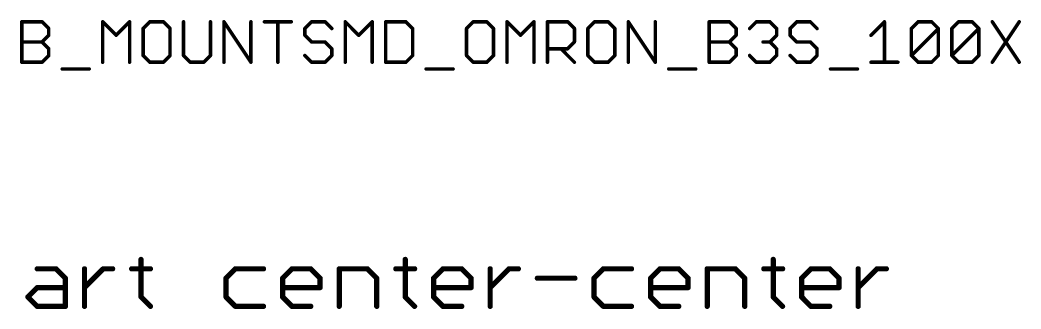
# Model space of a CAD drawing. Extents: x -44.6 to 54.5, y -6.9 to 26.3.
# Drawn here: x 25.54 to 54.48, y -6.35 to 2 of the extents above; entities that cross this region are included whole.
import ezdxf

# ---------------------------------------------------------------- set-up
doc = ezdxf.new("R2010")
doc.units = 0
doc.layers.add('27', color=253, linetype='CONTINUOUS')
doc.layers.add('51', color=253, linetype='CONTINUOUS')

msp = doc.modelspace()

# ---------------------------------------------------------------- linework, layer by layer
at = {"layer": '27', "const_width": 0.1016}
for points in [[(25.5889, 0.7828), (25.5889, 1.9522)], [(25.5889, 1.9522), (26.1736, 1.9522)], [(26.1736, 1.9522), (26.3685, 1.7573)], [(26.3685, 1.7573), (26.3685, 1.5624)], [(27.9277, 0.7828), (27.9277, 1.9522)], [(27.9277, 1.9522), (28.3175, 1.5624)], [(28.3175, 1.5624), (28.7073, 1.9522)], [(28.7073, 1.9522), (28.7073, 0.7828)], [(29.292, 1.9522), (29.0971, 1.7573)], [(29.0971, 1.7573), (29.0971, 0.9777)], [(29.6818, 1.9522), (29.292, 1.9522)], [(29.8767, 1.7573), (29.6818, 1.9522)], [(29.8767, 0.9777), (29.8767, 1.7573)], [(30.2665, 1.9522), (30.2665, 0.9777)], [(31.0461, 0.9777), (31.0461, 1.9522)], [(31.4359, 0.7828), (31.4359, 1.9522)], [(31.4359, 1.9522), (32.2155, 0.7828)], [(32.2155, 0.7828), (32.2155, 1.9522)], [(32.6053, 1.9522), (33.3849, 1.9522)], [(32.9951, 0.7828), (32.9951, 1.9522)], [(33.9696, 1.9522), (33.7747, 1.7573)], [(33.7747, 1.7573), (33.7747, 1.5624)], [(34.3594, 1.9522), (33.9696, 1.9522)], [(34.5543, 1.7573), (34.3594, 1.9522)], [(34.9441, 0.7828), (34.9441, 1.9522)], [(34.9441, 1.9522), (35.3339, 1.5624)], [(35.3339, 1.5624), (35.7237, 1.9522)], [(35.7237, 1.9522), (35.7237, 0.7828)], [(36.1135, 1.9522), (36.1135, 0.7828)], [(36.6982, 1.9522), (36.1135, 1.9522)], [(36.8931, 1.7573), (36.6982, 1.9522)], [(36.8931, 0.9777), (36.8931, 1.7573)], [(38.6472, 1.9522), (38.4523, 1.7573)], [(38.4523, 1.7573), (38.4523, 0.9777)], [(39.037, 1.9522), (38.6472, 1.9522)], [(39.2319, 1.7573), (39.037, 1.9522)], [(39.2319, 0.9777), (39.2319, 1.7573)], [(39.6217, 0.7828), (39.6217, 1.9522)], [(39.6217, 1.9522), (40.0115, 1.5624)], [(40.0115, 1.5624), (40.4013, 1.9522)], [(40.4013, 1.9522), (40.4013, 0.7828)], [(40.7911, 0.7828), (40.7911, 1.9522)], [(40.7911, 1.9522), (41.3758, 1.9522)], [(41.3758, 1.9522), (41.5707, 1.7573)], [(41.5707, 1.7573), (41.5707, 1.3675)], [(42.1554, 1.9522), (41.9605, 1.7573)], [(41.9605, 1.7573), (41.9605, 0.9777)], [(42.5452, 1.9522), (42.1554, 1.9522)], [(42.7401, 1.7573), (42.5452, 1.9522)], [(42.7401, 0.9777), (42.7401, 1.7573)], [(43.1299, 0.7828), (43.1299, 1.9522)], [(43.1299, 1.9522), (43.9095, 0.7828)], [(43.9095, 0.7828), (43.9095, 1.9522)], [(45.4687, 0.7828), (45.4687, 1.9522)], [(45.4687, 1.9522), (46.0534, 1.9522)], [(46.0534, 1.9522), (46.2483, 1.7573)], [(46.2483, 1.7573), (46.2483, 1.5624)], [(46.6381, 1.7573), (46.833, 1.9522)], [(46.833, 1.9522), (47.2228, 1.9522)], [(47.2228, 1.9522), (47.4177, 1.7573)], [(47.4177, 1.7573), (47.4177, 1.5624)], [(48.0024, 1.9522), (47.8075, 1.7573)], [(47.8075, 1.7573), (47.8075, 1.5624)], [(48.3922, 1.9522), (48.0024, 1.9522)], [(48.5871, 1.7573), (48.3922, 1.9522)], [(50.1463, 1.5624), (50.5361, 1.9522)], [(50.5361, 1.9522), (50.5361, 0.7828)], [(51.3157, 1.7573), (51.5106, 1.9522)], [(51.3157, 0.9777), (51.3157, 1.7573)], [(51.3157, 0.9777), (52.0953, 1.7573)], [(51.5106, 1.9522), (51.9004, 1.9522)], [(51.9004, 1.9522), (52.0953, 1.7573)], [(52.0953, 1.7573), (52.0953, 0.9777)], [(52.4851, 1.7573), (52.68, 1.9522)], [(52.4851, 0.9777), (52.4851, 1.7573)], [(52.4851, 0.9777), (53.2647, 1.7573)], [(52.68, 1.9522), (53.0698, 1.9522)], [(53.0698, 1.9522), (53.2647, 1.7573)], [(53.2647, 1.7573), (53.2647, 0.9777)], [(53.6545, 1.9522), (54.4341, 0.7828)], [(54.4341, 1.9522), (53.6545, 0.7828)], [(26.3685, 1.5624), (26.1736, 1.3675)], [(33.7747, 1.5624), (33.9696, 1.3675)], [(46.2483, 1.5624), (46.0534, 1.3675)], [(47.4177, 1.5624), (47.2228, 1.3675)], [(47.8075, 1.5624), (48.0024, 1.3675)], [(25.5889, 1.3675), (26.1736, 1.3675)], [(26.1736, 1.3675), (26.3685, 1.1726)], [(26.3685, 1.1726), (26.3685, 0.9777)], [(33.9696, 1.3675), (34.3594, 1.3675)], [(34.3594, 1.3675), (34.5543, 1.1726)], [(34.5543, 1.1726), (34.5543, 0.9777)], [(41.3758, 1.1726), (40.7911, 1.1726)], [(41.1809, 1.1726), (41.5707, 0.7828)], [(41.5707, 1.3675), (41.3758, 1.1726)], [(45.4687, 1.3675), (46.0534, 1.3675)], [(46.0534, 1.3675), (46.2483, 1.1726)], [(46.2483, 1.1726), (46.2483, 0.9777)], [(47.2228, 1.3675), (47.0279, 1.3675)], [(47.2228, 1.3675), (47.4177, 1.1726)], [(47.4177, 1.1726), (47.4177, 0.9777)], [(48.0024, 1.3675), (48.3922, 1.3675)], [(48.3922, 1.3675), (48.5871, 1.1726)], [(48.5871, 1.1726), (48.5871, 0.9777)], [(26.3685, 0.9777), (26.1736, 0.7828)], [(29.0971, 0.9777), (29.292, 0.7828)], [(29.6818, 0.7828), (29.8767, 0.9777)], [(30.2665, 0.9777), (30.4614, 0.7828)], [(30.8512, 0.7828), (31.0461, 0.9777)], [(33.9696, 0.7828), (33.7747, 0.9777)], [(34.5543, 0.9777), (34.3594, 0.7828)], [(36.6982, 0.7828), (36.8931, 0.9777)], [(38.4523, 0.9777), (38.6472, 0.7828)], [(39.037, 0.7828), (39.2319, 0.9777)], [(41.9605, 0.9777), (42.1554, 0.7828)], [(42.5452, 0.7828), (42.7401, 0.9777)], [(46.2483, 0.9777), (46.0534, 0.7828)], [(46.833, 0.7828), (46.6381, 0.9777)], [(47.4177, 0.9777), (47.2228, 0.7828)], [(48.0024, 0.7828), (47.8075, 0.9777)], [(48.5871, 0.9777), (48.3922, 0.7828)], [(51.5106, 0.7828), (51.3157, 0.9777)], [(52.0953, 0.9777), (51.9004, 0.7828)], [(52.68, 0.7828), (52.4851, 0.9777)], [(53.2647, 0.9777), (53.0698, 0.7828)], [(26.1736, 0.7828), (25.5889, 0.7828)], [(26.7583, 0.5879), (27.5379, 0.5879)], [(29.292, 0.7828), (29.6818, 0.7828)], [(30.4614, 0.7828), (30.8512, 0.7828)], [(34.3594, 0.7828), (33.9696, 0.7828)], [(36.1135, 0.7828), (36.6982, 0.7828)], [(37.2829, 0.5879), (38.0625, 0.5879)], [(38.6472, 0.7828), (39.037, 0.7828)], [(42.1554, 0.7828), (42.5452, 0.7828)], [(44.2993, 0.5879), (45.0789, 0.5879)], [(46.0534, 0.7828), (45.4687, 0.7828)], [(47.2228, 0.7828), (46.833, 0.7828)], [(48.3922, 0.7828), (48.0024, 0.7828)], [(48.9769, 0.5879), (49.7565, 0.5879)], [(50.1463, 0.7828), (50.9259, 0.7828)], [(51.9004, 0.7828), (51.5106, 0.7828)], [(53.0698, 0.7828), (52.68, 0.7828)]]:
    msp.add_lwpolyline(points, dxfattribs=at)
at = {"layer": '27', "const_width": 0.0508}
for points in [[(25.6143, 1.9522, 1), (25.5635, 1.9522)], [(25.5889, 1.9776, 1), (25.5889, 1.9268)], [(26.1916, 1.9702, 1), (26.1557, 1.9342)], [(26.1736, 1.9268, 1), (26.1736, 1.9776)], [(26.3939, 1.7573, 1), (26.3431, 1.7573)], [(26.3506, 1.7393, 1), (26.3865, 1.7753)], [(27.9531, 1.9522, 1), (27.9023, 1.9522)], [(27.9457, 1.9702, 1), (27.9098, 1.9342)], [(28.7327, 1.9522, 1), (28.6819, 1.9522)], [(28.7253, 1.9342, 1), (28.6894, 1.9702)], [(29.1225, 1.7573, 1), (29.0717, 1.7573)], [(29.0792, 1.7753, 1), (29.1151, 1.7393)], [(29.292, 1.9776, 1), (29.292, 1.9268)], [(29.31, 1.9342, 1), (29.2741, 1.9702)], [(29.6998, 1.9702, 1), (29.6639, 1.9342)], [(29.6818, 1.9268, 1), (29.6818, 1.9776)], [(29.9021, 1.7573, 1), (29.8513, 1.7573)], [(29.8588, 1.7393, 1), (29.8947, 1.7753)], [(30.2919, 1.9522, 1), (30.2411, 1.9522)], [(31.0715, 1.9522, 1), (31.0207, 1.9522)], [(31.4613, 1.9522, 1), (31.4105, 1.9522)], [(31.4571, 1.9663, 1), (31.4148, 1.9381)], [(32.2409, 1.9522, 1), (32.1901, 1.9522)], [(32.6053, 1.9776, 1), (32.6053, 1.9268)], [(33.0205, 1.9522, 1), (32.9697, 1.9522)], [(33.3849, 1.9268, 1), (33.3849, 1.9776)], [(33.8001, 1.7573, 1), (33.7493, 1.7573)], [(33.7568, 1.7753, 1), (33.7927, 1.7393)], [(33.9696, 1.9776, 1), (33.9696, 1.9268)], [(33.9876, 1.9342, 1), (33.9517, 1.9702)], [(34.3774, 1.9702, 1), (34.3415, 1.9342)], [(34.3594, 1.9268, 1), (34.3594, 1.9776)], [(34.5364, 1.7393, 1), (34.5723, 1.7753)], [(34.9695, 1.9522, 1), (34.9187, 1.9522)], [(34.9621, 1.9702, 1), (34.9262, 1.9342)], [(35.7491, 1.9522, 1), (35.6983, 1.9522)], [(35.7417, 1.9342, 1), (35.7057, 1.9702)], [(36.1389, 1.9522, 1), (36.0881, 1.9522)], [(36.1135, 1.9776, 1), (36.1135, 1.9268)], [(36.7162, 1.9702, 1), (36.6802, 1.9342)], [(36.6982, 1.9268, 1), (36.6982, 1.9776)], [(36.9185, 1.7573, 1), (36.8677, 1.7573)], [(36.8751, 1.7393, 1), (36.9111, 1.7753)], [(38.4343, 1.7753, 1), (38.4703, 1.7393)], [(38.4777, 1.7573, 1), (38.4269, 1.7573)], [(38.6472, 1.9776, 1), (38.6472, 1.9268)], [(38.6652, 1.9342, 1), (38.6292, 1.9702)], [(39.055, 1.9702, 1), (39.019, 1.9342)], [(39.037, 1.9268, 1), (39.037, 1.9776)], [(39.2573, 1.7573, 1), (39.2065, 1.7573)], [(39.2139, 1.7393, 1), (39.2499, 1.7753)], [(39.6397, 1.9702, 1), (39.6037, 1.9342)], [(39.6471, 1.9522, 1), (39.5963, 1.9522)], [(40.4267, 1.9522, 1), (40.3759, 1.9522)], [(40.4193, 1.9342, 1), (40.3833, 1.9702)], [(40.8165, 1.9522, 1), (40.7657, 1.9522)], [(40.7911, 1.9776, 1), (40.7911, 1.9268)], [(41.3938, 1.9702, 1), (41.3578, 1.9342)], [(41.3758, 1.9268, 1), (41.3758, 1.9776)], [(41.5961, 1.7573, 1), (41.5453, 1.7573)], [(41.5527, 1.7393, 1), (41.5887, 1.7753)], [(41.9425, 1.7753, 1), (41.9785, 1.7393)], [(41.9859, 1.7573, 1), (41.9351, 1.7573)], [(42.1554, 1.9776, 1), (42.1554, 1.9268)], [(42.1734, 1.9342, 1), (42.1374, 1.9702)], [(42.5632, 1.9702, 1), (42.5272, 1.9342)], [(42.5452, 1.9268, 1), (42.5452, 1.9776)], [(42.7655, 1.7573, 1), (42.7147, 1.7573)], [(42.7221, 1.7393, 1), (42.7581, 1.7753)], [(43.1553, 1.9522, 1), (43.1045, 1.9522)], [(43.151, 1.9663, 1), (43.1088, 1.9381)], [(43.9349, 1.9522, 1), (43.8841, 1.9522)], [(45.4941, 1.9522, 1), (45.4433, 1.9522)], [(45.4687, 1.9776, 1), (45.4687, 1.9268)], [(46.0713, 1.9702, 1), (46.0354, 1.9342)], [(46.0534, 1.9268, 1), (46.0534, 1.9776)], [(46.2737, 1.7573, 1), (46.2229, 1.7573)], [(46.2303, 1.7393, 1), (46.2662, 1.7753)], [(46.6201, 1.7753, 1), (46.656, 1.7393)], [(46.833, 1.9776, 1), (46.833, 1.9268)], [(46.8509, 1.9342, 1), (46.815, 1.9702)], [(47.2407, 1.9702, 1), (47.2048, 1.9342)], [(47.2228, 1.9268, 1), (47.2228, 1.9776)], [(47.4431, 1.7573, 1), (47.3923, 1.7573)], [(47.3997, 1.7393, 1), (47.4356, 1.7753)], [(47.7895, 1.7753, 1), (47.8254, 1.7393)], [(47.8329, 1.7573, 1), (47.7821, 1.7573)], [(48.0024, 1.9776, 1), (48.0024, 1.9268)], [(48.0203, 1.9342, 1), (47.9844, 1.9702)], [(48.4101, 1.9702, 1), (48.3742, 1.9342)], [(48.3922, 1.9268, 1), (48.3922, 1.9776)], [(48.5691, 1.7393, 1), (48.605, 1.7753)], [(50.5615, 1.9522, 1), (50.5107, 1.9522)], [(50.554, 1.9342, 1), (50.5181, 1.9702)], [(51.2977, 1.7753, 1), (51.3336, 1.7393)], [(51.3411, 1.7573, 1), (51.2903, 1.7573)], [(51.5106, 1.9776, 1), (51.5106, 1.9268)], [(51.5285, 1.9342, 1), (51.4926, 1.9702)], [(51.9183, 1.9702, 1), (51.8824, 1.9342)], [(51.9004, 1.9268, 1), (51.9004, 1.9776)], [(52.1207, 1.7573, 1), (52.0699, 1.7573)], [(52.1132, 1.7393, 1), (52.0773, 1.7753)], [(52.0773, 1.7393, 1), (52.1132, 1.7753)], [(52.4671, 1.7753, 1), (52.503, 1.7393)], [(52.5105, 1.7573, 1), (52.4597, 1.7573)], [(52.68, 1.9776, 1), (52.68, 1.9268)], [(52.6979, 1.9342, 1), (52.662, 1.9702)], [(53.0877, 1.9702, 1), (53.0518, 1.9342)], [(53.0698, 1.9268, 1), (53.0698, 1.9776)], [(53.2901, 1.7573, 1), (53.2393, 1.7573)], [(53.2826, 1.7393, 1), (53.2467, 1.7753)], [(53.2467, 1.7393, 1), (53.2826, 1.7753)], [(53.6756, 1.9663, 1), (53.6333, 1.9381)], [(54.4552, 1.9381, 1), (54.4129, 1.9663)], [(26.3431, 1.5624, 1), (26.3939, 1.5624)], [(26.3865, 1.5444, 1), (26.3506, 1.5804)], [(28.2996, 1.5804, 1), (28.3355, 1.5444)], [(28.2996, 1.5444, 1), (28.3355, 1.5804)], [(33.7927, 1.5804, 1), (33.7568, 1.5444)], [(33.7493, 1.5624, 1), (33.8001, 1.5624)], [(35.3159, 1.5804, 1), (35.3519, 1.5444)], [(35.3159, 1.5444, 1), (35.3519, 1.5804)], [(39.9935, 1.5804, 1), (40.0295, 1.5444)], [(39.9935, 1.5444, 1), (40.0295, 1.5804)], [(46.2229, 1.5624, 1), (46.2737, 1.5624)], [(46.2662, 1.5444, 1), (46.2303, 1.5804)], [(47.3923, 1.5624, 1), (47.4431, 1.5624)], [(47.4356, 1.5444, 1), (47.3997, 1.5804)], [(47.8254, 1.5804, 1), (47.7895, 1.5444)], [(47.7821, 1.5624, 1), (47.8329, 1.5624)], [(50.1283, 1.5804, 1), (50.1642, 1.5444)], [(25.5889, 1.3929, 1), (25.5889, 1.3421)], [(26.1916, 1.3855, 1), (26.1557, 1.3495)], [(26.1557, 1.3855, 1), (26.1916, 1.3495)], [(26.1736, 1.3421, 1), (26.1736, 1.3929)], [(26.3939, 1.1726, 1), (26.3431, 1.1726)], [(26.3506, 1.1546, 1), (26.3865, 1.1906)], [(33.9696, 1.3929, 1), (33.9696, 1.3421)], [(33.9517, 1.3495, 1), (33.9876, 1.3855)], [(34.3774, 1.3855, 1), (34.3415, 1.3495)], [(34.3594, 1.3421, 1), (34.3594, 1.3929)], [(34.5797, 1.1726, 1), (34.5289, 1.1726)], [(34.5364, 1.1546, 1), (34.5723, 1.1906)], [(40.7911, 1.198, 1), (40.7911, 1.1472)], [(41.1989, 1.1906, 1), (41.1629, 1.1546)], [(41.3578, 1.1906, 1), (41.3938, 1.1546)], [(41.3758, 1.1472, 1), (41.3758, 1.198)], [(41.5453, 1.3675, 1), (41.5961, 1.3675)], [(41.5887, 1.3495, 1), (41.5527, 1.3855)], [(45.4687, 1.3929, 1), (45.4687, 1.3421)], [(46.0713, 1.3855, 1), (46.0354, 1.3495)], [(46.0354, 1.3855, 1), (46.0713, 1.3495)], [(46.0534, 1.3421, 1), (46.0534, 1.3929)], [(46.2737, 1.1726, 1), (46.2229, 1.1726)], [(46.2303, 1.1546, 1), (46.2662, 1.1906)], [(47.0279, 1.3929, 1), (47.0279, 1.3421)], [(47.2407, 1.3855, 1), (47.2048, 1.3495)], [(47.2048, 1.3855, 1), (47.2407, 1.3495)], [(47.2228, 1.3421, 1), (47.2228, 1.3929)], [(47.4431, 1.1726, 1), (47.3923, 1.1726)], [(47.3997, 1.1546, 1), (47.4356, 1.1906)], [(48.0024, 1.3929, 1), (48.0024, 1.3421)], [(47.9844, 1.3495, 1), (48.0203, 1.3855)], [(48.4101, 1.3855, 1), (48.3742, 1.3495)], [(48.3922, 1.3421, 1), (48.3922, 1.3929)], [(48.6125, 1.1726, 1), (48.5617, 1.1726)], [(48.5691, 1.1546, 1), (48.605, 1.1906)], [(26.3431, 0.9777, 1), (26.3939, 0.9777)], [(26.3865, 0.9597, 1), (26.3506, 0.9957)], [(29.1151, 0.9957, 1), (29.0792, 0.9597)], [(29.0717, 0.9777, 1), (29.1225, 0.9777)], [(29.8513, 0.9777, 1), (29.9021, 0.9777)], [(29.8947, 0.9597, 1), (29.8588, 0.9957)], [(30.2845, 0.9957, 1), (30.2486, 0.9597)], [(30.2411, 0.9777, 1), (30.2919, 0.9777)], [(31.0207, 0.9777, 1), (31.0715, 0.9777)], [(31.0641, 0.9597, 1), (31.0282, 0.9957)], [(33.7927, 0.9957, 1), (33.7568, 0.9597)], [(34.5289, 0.9777, 1), (34.5797, 0.9777)], [(34.5723, 0.9597, 1), (34.5364, 0.9957)], [(36.8677, 0.9777, 1), (36.9185, 0.9777)], [(36.9111, 0.9597, 1), (36.8751, 0.9957)], [(38.4703, 0.9957, 1), (38.4343, 0.9597)], [(38.4269, 0.9777, 1), (38.4777, 0.9777)], [(39.2065, 0.9777, 1), (39.2573, 0.9777)], [(39.2499, 0.9597, 1), (39.2139, 0.9957)], [(41.9785, 0.9957, 1), (41.9425, 0.9597)], [(41.9351, 0.9777, 1), (41.9859, 0.9777)], [(42.7147, 0.9777, 1), (42.7655, 0.9777)], [(42.7581, 0.9597, 1), (42.7221, 0.9957)], [(46.2229, 0.9777, 1), (46.2737, 0.9777)], [(46.2662, 0.9597, 1), (46.2303, 0.9957)], [(46.656, 0.9957, 1), (46.6201, 0.9597)], [(47.3923, 0.9777, 1), (47.4431, 0.9777)], [(47.4356, 0.9597, 1), (47.3997, 0.9957)], [(47.8254, 0.9957, 1), (47.7895, 0.9597)], [(48.5617, 0.9777, 1), (48.6125, 0.9777)], [(48.605, 0.9597, 1), (48.5691, 0.9957)], [(51.3336, 0.9957, 1), (51.2977, 0.9597)], [(51.2977, 0.9957, 1), (51.3336, 0.9597)], [(51.2903, 0.9777, 1), (51.3411, 0.9777)], [(52.0699, 0.9777, 1), (52.1207, 0.9777)], [(52.1132, 0.9597, 1), (52.0773, 0.9957)], [(52.503, 0.9957, 1), (52.4671, 0.9597)], [(52.4671, 0.9957, 1), (52.503, 0.9597)], [(52.4597, 0.9777, 1), (52.5105, 0.9777)], [(53.2393, 0.9777, 1), (53.2901, 0.9777)], [(53.2826, 0.9597, 1), (53.2467, 0.9957)], [(25.5889, 0.8082, 1), (25.5889, 0.7574)], [(25.5635, 0.7828, 1), (25.6143, 0.7828)], [(26.1557, 0.8008, 1), (26.1916, 0.7648)], [(26.1736, 0.7574, 1), (26.1736, 0.8082)], [(26.7583, 0.6133, 1), (26.7583, 0.5625)], [(27.5379, 0.5625, 1), (27.5379, 0.6133)], [(27.9023, 0.7828, 1), (27.9531, 0.7828)], [(28.6819, 0.7828, 1), (28.7327, 0.7828)], [(29.292, 0.8082, 1), (29.292, 0.7574)], [(29.2741, 0.7648, 1), (29.31, 0.8008)], [(29.6639, 0.8008, 1), (29.6998, 0.7648)], [(29.6818, 0.7574, 1), (29.6818, 0.8082)], [(30.4614, 0.8082, 1), (30.4614, 0.7574)], [(30.4435, 0.7648, 1), (30.4794, 0.8008)], [(30.8333, 0.8008, 1), (30.8692, 0.7648)], [(30.8512, 0.7574, 1), (30.8512, 0.8082)], [(31.4105, 0.7828, 1), (31.4613, 0.7828)], [(32.1901, 0.7828, 1), (32.2409, 0.7828)], [(32.1944, 0.7687, 1), (32.2367, 0.7969)], [(32.9697, 0.7828, 1), (33.0205, 0.7828)], [(33.9696, 0.8082, 1), (33.9696, 0.7574)], [(33.9517, 0.7648, 1), (33.9876, 0.8008)], [(34.3415, 0.8008, 1), (34.3774, 0.7648)], [(34.3594, 0.7574, 1), (34.3594, 0.8082)], [(34.9187, 0.7828, 1), (34.9695, 0.7828)], [(35.6983, 0.7828, 1), (35.7491, 0.7828)], [(36.1135, 0.8082, 1), (36.1135, 0.7574)], [(36.0881, 0.7828, 1), (36.1389, 0.7828)], [(36.6802, 0.8008, 1), (36.7162, 0.7648)], [(36.6982, 0.7574, 1), (36.6982, 0.8082)], [(37.2829, 0.6133, 1), (37.2829, 0.5625)], [(38.0625, 0.5625, 1), (38.0625, 0.6133)], [(38.6472, 0.8082, 1), (38.6472, 0.7574)], [(38.6292, 0.7648, 1), (38.6652, 0.8008)], [(39.019, 0.8008, 1), (39.055, 0.7648)], [(39.037, 0.7574, 1), (39.037, 0.8082)], [(39.5963, 0.7828, 1), (39.6471, 0.7828)], [(40.3759, 0.7828, 1), (40.4267, 0.7828)], [(40.7657, 0.7828, 1), (40.8165, 0.7828)], [(41.5527, 0.7648, 1), (41.5887, 0.8008)], [(42.1554, 0.8082, 1), (42.1554, 0.7574)], [(42.1374, 0.7648, 1), (42.1734, 0.8008)], [(42.5272, 0.8008, 1), (42.5632, 0.7648)], [(42.5452, 0.7574, 1), (42.5452, 0.8082)], [(43.1045, 0.7828, 1), (43.1553, 0.7828)], [(43.8841, 0.7828, 1), (43.9349, 0.7828)], [(43.8884, 0.7687, 1), (43.9306, 0.7969)], [(44.2993, 0.6133, 1), (44.2993, 0.5625)], [(45.0789, 0.5625, 1), (45.0789, 0.6133)], [(45.4687, 0.8082, 1), (45.4687, 0.7574)], [(45.4433, 0.7828, 1), (45.4941, 0.7828)], [(46.0354, 0.8008, 1), (46.0713, 0.7648)], [(46.0534, 0.7574, 1), (46.0534, 0.8082)], [(46.833, 0.8082, 1), (46.833, 0.7574)], [(46.815, 0.7648, 1), (46.8509, 0.8008)], [(47.2048, 0.8008, 1), (47.2407, 0.7648)], [(47.2228, 0.7574, 1), (47.2228, 0.8082)], [(48.0024, 0.8082, 1), (48.0024, 0.7574)], [(47.9844, 0.7648, 1), (48.0203, 0.8008)], [(48.3742, 0.8008, 1), (48.4101, 0.7648)], [(48.3922, 0.7574, 1), (48.3922, 0.8082)], [(48.9769, 0.6133, 1), (48.9769, 0.5625)], [(49.7565, 0.5625, 1), (49.7565, 0.6133)], [(50.1463, 0.8082, 1), (50.1463, 0.7574)], [(50.5107, 0.7828, 1), (50.5615, 0.7828)], [(50.9259, 0.7574, 1), (50.9259, 0.8082)], [(51.5106, 0.8082, 1), (51.5106, 0.7574)], [(51.4926, 0.7648, 1), (51.5285, 0.8008)], [(51.8824, 0.8008, 1), (51.9183, 0.7648)], [(51.9004, 0.7574, 1), (51.9004, 0.8082)], [(52.68, 0.8082, 1), (52.68, 0.7574)], [(52.662, 0.7648, 1), (52.6979, 0.8008)], [(53.0518, 0.8008, 1), (53.0877, 0.7648)], [(53.0698, 0.7574, 1), (53.0698, 0.8082)], [(53.6333, 0.7969, 1), (53.6756, 0.7687)], [(54.4129, 0.7687, 1), (54.4552, 0.7969)]]:
    msp.add_lwpolyline(points, format="xyb", dxfattribs=at)
at = {"layer": '51', "const_width": 0.1524}
for points in [[(29.0377, -4.918), (29.0377, -6.0026)], [(36.6778, -4.918), (36.6778, -6.0026)], [(47.3193, -4.918), (47.3193, -6.0026)], [(26.0363, -5.1891), (26.5786, -5.1891)], [(26.5786, -5.1891), (26.8498, -5.4603)], [(27.4023, -6.2738), (27.4023, -5.1891)], [(27.4023, -5.7315), (27.9446, -5.1891)], [(27.9446, -5.1891), (28.2158, -5.1891)], [(28.7666, -5.1891), (29.3089, -5.1891)], [(31.7663, -5.1891), (31.4952, -5.4603)], [(32.5798, -5.1891), (31.7663, -5.1891)], [(33.1323, -5.4603), (33.4035, -5.1891)], [(33.4035, -5.1891), (33.9458, -5.1891)], [(33.9458, -5.1891), (34.217, -5.4603)], [(34.7695, -6.2738), (34.7695, -5.1891)], [(34.7695, -5.1891), (35.583, -5.1891)], [(35.583, -5.1891), (35.8541, -5.4603)], [(36.4066, -5.1891), (36.949, -5.1891)], [(37.4981, -5.4603), (37.7692, -5.1891)], [(37.7692, -5.1891), (38.3116, -5.1891)], [(38.3116, -5.1891), (38.5827, -5.4603)], [(39.1352, -6.2738), (39.1352, -5.1891)], [(39.1352, -5.7315), (39.6775, -5.1891)], [(39.6775, -5.1891), (39.9487, -5.1891)], [(42.4078, -5.1891), (42.1367, -5.4603)], [(43.2213, -5.1891), (42.4078, -5.1891)], [(43.7738, -5.4603), (44.045, -5.1891)], [(44.045, -5.1891), (44.5873, -5.1891)], [(44.5873, -5.1891), (44.8585, -5.4603)], [(45.411, -6.2738), (45.411, -5.1891)], [(45.411, -5.1891), (46.2245, -5.1891)], [(46.2245, -5.1891), (46.4956, -5.4603)], [(47.0481, -5.1891), (47.5905, -5.1891)], [(48.1396, -5.4603), (48.4107, -5.1891)], [(48.4107, -5.1891), (48.9531, -5.1891)], [(48.9531, -5.1891), (49.2242, -5.4603)], [(49.7767, -6.2738), (49.7767, -5.1891)], [(49.7767, -5.7315), (50.3191, -5.1891)], [(50.3191, -5.1891), (50.5902, -5.1891)], [(26.8498, -5.4603), (26.8498, -6.2738)], [(31.4952, -5.4603), (31.4952, -6.0026)], [(33.1323, -6.0026), (33.1323, -5.4603)], [(34.217, -5.4603), (34.217, -5.7315)], [(35.8541, -5.4603), (35.8541, -6.2738)], [(37.4981, -6.0026), (37.4981, -5.4603)], [(38.5827, -5.4603), (38.5827, -5.7315)], [(40.4995, -5.4603), (41.5842, -5.4603)], [(42.1367, -5.4603), (42.1367, -6.0026)], [(43.7738, -6.0026), (43.7738, -5.4603)], [(44.8585, -5.4603), (44.8585, -5.7315)], [(46.4956, -5.4603), (46.4956, -6.2738)], [(48.1396, -6.0026), (48.1396, -5.4603)], [(49.2242, -5.4603), (49.2242, -5.7315)], [(25.7651, -6.0026), (26.0363, -5.7315)], [(26.0363, -5.7315), (26.8498, -5.7315)], [(34.217, -5.7315), (33.1323, -5.7315)], [(38.5827, -5.7315), (37.4981, -5.7315)], [(44.8585, -5.7315), (43.7738, -5.7315)], [(49.2242, -5.7315), (48.1396, -5.7315)], [(26.0363, -6.2738), (25.7651, -6.0026)], [(29.0377, -6.0026), (29.3089, -6.2738)], [(31.4952, -6.0026), (31.7663, -6.2738)], [(33.4035, -6.2738), (33.1323, -6.0026)], [(36.6778, -6.0026), (36.949, -6.2738)], [(37.7692, -6.2738), (37.4981, -6.0026)], [(42.1367, -6.0026), (42.4078, -6.2738)], [(44.045, -6.2738), (43.7738, -6.0026)], [(47.3193, -6.0026), (47.5905, -6.2738)], [(48.4107, -6.2738), (48.1396, -6.0026)], [(26.8498, -6.2738), (26.0363, -6.2738)], [(31.7663, -6.2738), (32.5798, -6.2738)], [(33.9458, -6.2738), (33.4035, -6.2738)], [(38.3116, -6.2738), (37.7692, -6.2738)], [(42.4078, -6.2738), (43.2213, -6.2738)], [(44.5873, -6.2738), (44.045, -6.2738)], [(48.9531, -6.2738), (48.4107, -6.2738)]]:
    msp.add_lwpolyline(points, dxfattribs=at)
at = {"layer": '51', "const_width": 0.0762}
for points in [[(29.0758, -4.918, 1), (28.9996, -4.918)], [(36.7159, -4.918, 1), (36.6397, -4.918)], [(47.3574, -4.918, 1), (47.2812, -4.918)], [(26.0363, -5.151, 1), (26.0363, -5.2272)], [(26.6055, -5.1622, 1), (26.5517, -5.2161)], [(26.5786, -5.2272, 1), (26.5786, -5.151)], [(27.4404, -5.1891, 1), (27.3642, -5.1891)], [(27.9446, -5.151, 1), (27.9446, -5.2272)], [(27.9715, -5.2161, 1), (27.9176, -5.1622)], [(28.2158, -5.2272, 1), (28.2158, -5.151)], [(28.7666, -5.151, 1), (28.7666, -5.2272)], [(29.3089, -5.2272, 1), (29.3089, -5.151)], [(31.7663, -5.151, 1), (31.7663, -5.2272)], [(31.7933, -5.2161, 1), (31.7394, -5.1622)], [(32.5798, -5.2272, 1), (32.5798, -5.151)], [(33.4035, -5.151, 1), (33.4035, -5.2272)], [(33.4304, -5.2161, 1), (33.3765, -5.1622)], [(33.9727, -5.1622, 1), (33.9189, -5.2161)], [(33.9458, -5.2272, 1), (33.9458, -5.151)], [(34.8076, -5.1891, 1), (34.7314, -5.1891)], [(34.7695, -5.151, 1), (34.7695, -5.2272)], [(35.6099, -5.1622, 1), (35.556, -5.2161)], [(35.583, -5.2272, 1), (35.583, -5.151)], [(36.4066, -5.151, 1), (36.4066, -5.2272)], [(36.949, -5.2272, 1), (36.949, -5.151)], [(37.7692, -5.151, 1), (37.7692, -5.2272)], [(37.7962, -5.2161, 1), (37.7423, -5.1622)], [(38.3385, -5.1622, 1), (38.2846, -5.2161)], [(38.3116, -5.2272, 1), (38.3116, -5.151)], [(39.1733, -5.1891, 1), (39.0971, -5.1891)], [(39.6775, -5.151, 1), (39.6775, -5.2272)], [(39.7045, -5.2161, 1), (39.6506, -5.1622)], [(39.9487, -5.2272, 1), (39.9487, -5.151)], [(42.4078, -5.151, 1), (42.4078, -5.2272)], [(42.4348, -5.2161, 1), (42.3809, -5.1622)], [(43.2213, -5.2272, 1), (43.2213, -5.151)], [(44.045, -5.151, 1), (44.045, -5.2272)], [(44.0719, -5.2161, 1), (44.018, -5.1622)], [(44.6143, -5.1622, 1), (44.5604, -5.2161)], [(44.5873, -5.2272, 1), (44.5873, -5.151)], [(45.4491, -5.1891, 1), (45.3729, -5.1891)], [(45.411, -5.151, 1), (45.411, -5.2272)], [(46.2514, -5.1622, 1), (46.1975, -5.2161)], [(46.2245, -5.2272, 1), (46.2245, -5.151)], [(47.0481, -5.151, 1), (47.0481, -5.2272)], [(47.5905, -5.2272, 1), (47.5905, -5.151)], [(48.4107, -5.151, 1), (48.4107, -5.2272)], [(48.4377, -5.2161, 1), (48.3838, -5.1622)], [(48.98, -5.1622, 1), (48.9261, -5.2161)], [(48.9531, -5.2272, 1), (48.9531, -5.151)], [(49.8148, -5.1891, 1), (49.7386, -5.1891)], [(50.3191, -5.151, 1), (50.3191, -5.2272)], [(50.346, -5.2161, 1), (50.2921, -5.1622)], [(50.5902, -5.2272, 1), (50.5902, -5.151)], [(26.8879, -5.4603, 1), (26.8117, -5.4603)], [(26.8228, -5.4872, 1), (26.8767, -5.4334)], [(31.5333, -5.4603, 1), (31.4571, -5.4603)], [(31.4682, -5.4334, 1), (31.5221, -5.4872)], [(33.1704, -5.4603, 1), (33.0942, -5.4603)], [(33.1054, -5.4334, 1), (33.1593, -5.4872)], [(34.2551, -5.4603, 1), (34.1789, -5.4603)], [(34.19, -5.4872, 1), (34.2439, -5.4334)], [(35.8922, -5.4603, 1), (35.816, -5.4603)], [(35.8272, -5.4872, 1), (35.8811, -5.4334)], [(37.5362, -5.4603, 1), (37.46, -5.4603)], [(37.4711, -5.4334, 1), (37.525, -5.4872)], [(38.6208, -5.4603, 1), (38.5446, -5.4603)], [(38.5558, -5.4872, 1), (38.6097, -5.4334)], [(40.4995, -5.4222, 1), (40.4995, -5.4984)], [(41.5842, -5.4984, 1), (41.5842, -5.4222)], [(42.1748, -5.4603, 1), (42.0986, -5.4603)], [(42.1097, -5.4334, 1), (42.1636, -5.4872)], [(43.8119, -5.4603, 1), (43.7357, -5.4603)], [(43.7469, -5.4334, 1), (43.8008, -5.4872)], [(44.8966, -5.4603, 1), (44.8204, -5.4603)], [(44.8315, -5.4872, 1), (44.8854, -5.4334)], [(46.5337, -5.4603, 1), (46.4575, -5.4603)], [(46.4687, -5.4872, 1), (46.5226, -5.4334)], [(48.1777, -5.4603, 1), (48.1015, -5.4603)], [(48.1126, -5.4334, 1), (48.1665, -5.4872)], [(49.2623, -5.4603, 1), (49.1861, -5.4603)], [(49.1973, -5.4872, 1), (49.2512, -5.4334)], [(26.0363, -5.6934, 1), (26.0363, -5.7696)], [(26.0632, -5.7584, 1), (26.0093, -5.7045)], [(26.8498, -5.7696, 1), (26.8498, -5.6934)], [(27.3753, -5.7045, 1), (27.4292, -5.7584)], [(33.1323, -5.6934, 1), (33.1323, -5.7696)], [(34.1789, -5.7315, 1), (34.2551, -5.7315)], [(34.217, -5.7696, 1), (34.217, -5.6934)], [(37.4981, -5.6934, 1), (37.4981, -5.7696)], [(38.5446, -5.7315, 1), (38.6208, -5.7315)], [(38.5827, -5.7696, 1), (38.5827, -5.6934)], [(39.1083, -5.7045, 1), (39.1622, -5.7584)], [(43.7738, -5.6934, 1), (43.7738, -5.7696)], [(44.8204, -5.7315, 1), (44.8966, -5.7315)], [(44.8585, -5.7696, 1), (44.8585, -5.6934)], [(48.1396, -5.6934, 1), (48.1396, -5.7696)], [(49.1861, -5.7315, 1), (49.2623, -5.7315)], [(49.2242, -5.7696, 1), (49.2242, -5.6934)], [(49.7498, -5.7045, 1), (49.8037, -5.7584)], [(25.792, -5.9757, 1), (25.7382, -6.0296)], [(25.7382, -5.9757, 1), (25.792, -6.0296)], [(29.0647, -5.9757, 1), (29.0108, -6.0296)], [(28.9996, -6.0026, 1), (29.0758, -6.0026)], [(31.5221, -5.9757, 1), (31.4682, -6.0296)], [(31.4571, -6.0026, 1), (31.5333, -6.0026)], [(33.1593, -5.9757, 1), (33.1054, -6.0296)], [(33.0942, -6.0026, 1), (33.1704, -6.0026)], [(36.7047, -5.9757, 1), (36.6508, -6.0296)], [(36.6397, -6.0026, 1), (36.7159, -6.0026)], [(37.525, -5.9757, 1), (37.4711, -6.0296)], [(37.46, -6.0026, 1), (37.5362, -6.0026)], [(42.1636, -5.9757, 1), (42.1097, -6.0296)], [(42.0986, -6.0026, 1), (42.1748, -6.0026)], [(43.8008, -5.9757, 1), (43.7469, -6.0296)], [(43.7357, -6.0026, 1), (43.8119, -6.0026)], [(47.3462, -5.9757, 1), (47.2924, -6.0296)], [(47.2812, -6.0026, 1), (47.3574, -6.0026)], [(48.1665, -5.9757, 1), (48.1126, -6.0296)], [(48.1015, -6.0026, 1), (48.1777, -6.0026)], [(26.0363, -6.2357, 1), (26.0363, -6.3119)], [(26.0093, -6.3007, 1), (26.0632, -6.2469)], [(26.8117, -6.2738, 1), (26.8879, -6.2738)], [(26.8498, -6.3119, 1), (26.8498, -6.2357)], [(27.3642, -6.2738, 1), (27.4404, -6.2738)], [(29.2819, -6.3007, 1), (29.3358, -6.2469)], [(31.7663, -6.2357, 1), (31.7663, -6.3119)], [(31.7394, -6.3007, 1), (31.7933, -6.2469)], [(32.5798, -6.3119, 1), (32.5798, -6.2357)], [(33.4035, -6.2357, 1), (33.4035, -6.3119)], [(33.3765, -6.3007, 1), (33.4304, -6.2469)], [(33.9458, -6.3119, 1), (33.9458, -6.2357)], [(34.7314, -6.2738, 1), (34.8076, -6.2738)], [(35.816, -6.2738, 1), (35.8922, -6.2738)], [(36.922, -6.3007, 1), (36.9759, -6.2469)], [(37.7692, -6.2357, 1), (37.7692, -6.3119)], [(37.7423, -6.3007, 1), (37.7962, -6.2469)], [(38.3116, -6.3119, 1), (38.3116, -6.2357)], [(39.0971, -6.2738, 1), (39.1733, -6.2738)], [(42.4078, -6.2357, 1), (42.4078, -6.3119)], [(42.3809, -6.3007, 1), (42.4348, -6.2469)], [(43.2213, -6.3119, 1), (43.2213, -6.2357)], [(44.045, -6.2357, 1), (44.045, -6.3119)], [(44.018, -6.3007, 1), (44.0719, -6.2469)], [(44.5873, -6.3119, 1), (44.5873, -6.2357)], [(45.3729, -6.2738, 1), (45.4491, -6.2738)], [(46.4575, -6.2738, 1), (46.5337, -6.2738)], [(47.5635, -6.3007, 1), (47.6174, -6.2469)], [(48.4107, -6.2357, 1), (48.4107, -6.3119)], [(48.3838, -6.3007, 1), (48.4377, -6.2469)], [(48.9531, -6.3119, 1), (48.9531, -6.2357)], [(49.7386, -6.2738, 1), (49.8148, -6.2738)]]:
    msp.add_lwpolyline(points, format="xyb", dxfattribs=at)

doc.saveas('drawing.dxf')
